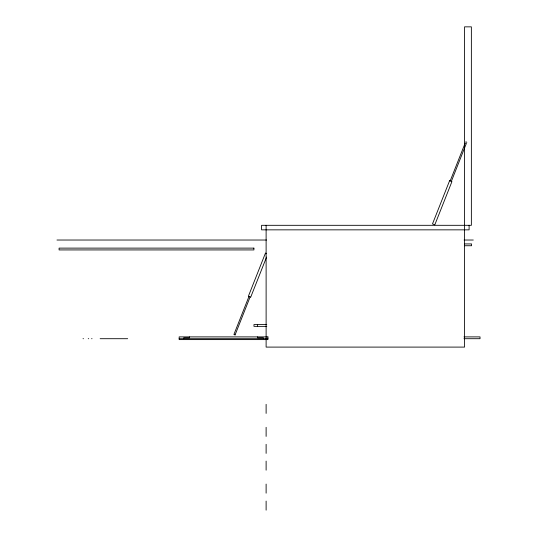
<?xml version="1.0" encoding="UTF-8"?>
<svg xmlns="http://www.w3.org/2000/svg" width="537" height="537" viewBox="0 0 537 537"><rect width="100%" height="100%" fill="white"/><g stroke="black" fill="none" stroke-linecap="round" stroke-linejoin="round"><path stroke-width="0.81" d="M248.946 296.525L233.91 334.477L235.052 334.927M235.072 334.94L250.101 296.981M266.58 257.075L250.685 297.216L248.369 296.296L265.479 253.068L266.641 253.524M449.61 180.694L432.493 223.922L434.802 224.835L451.926 181.613L449.61 180.694M450.187 180.922L465.217 142.97L466.358 143.419L451.349 181.378M465.827 141.775L466.834 142.318M56.976 240.026L266.506 240.026M464.069 240.026L473.292 240.026M464.498 243.926L471.567 243.926L471.567 245.738L464.498 245.738M266.775 324.556L253.967 324.556L253.967 326.368L266.775 326.368M463.955 336.894L480.024 336.894L480.024 338.706L463.955 338.706M83.04 338.706L83.497 338.706M88.256 338.706L88.712 338.706M91.579 338.706L92.028 338.706M100.137 338.706L127.685 338.706M179.163 338.706L267.936 338.706M469.103 225.312L469.103 229.849L261.586 229.849L261.586 225.312L471.365 225.312L471.365 26.85L464.565 26.85L464.565 347.097L266.117 347.097L266.117 225.312M266.117 404.334L266.117 413.409M266.117 427.324L266.117 436.4M266.117 444.314L266.117 453.389M266.117 461.095L266.117 470.17M266.117 484.085L266.117 493.161M266.117 501.081L266.117 510.15M263.399 338.706L263.399 337.8L257.565 337.8L257.565 336.894M257.478 324.556L257.478 326.368M189.527 336.894L189.527 337.8L183.694 337.8L183.694 338.706M253.907 248.121L59.09 248.121L59.09 249.933L253.907 249.933L253.907 248.121M267.936 336.894L179.163 336.894L179.163 339.612L267.936 339.612L267.936 336.894"/></g></svg>
